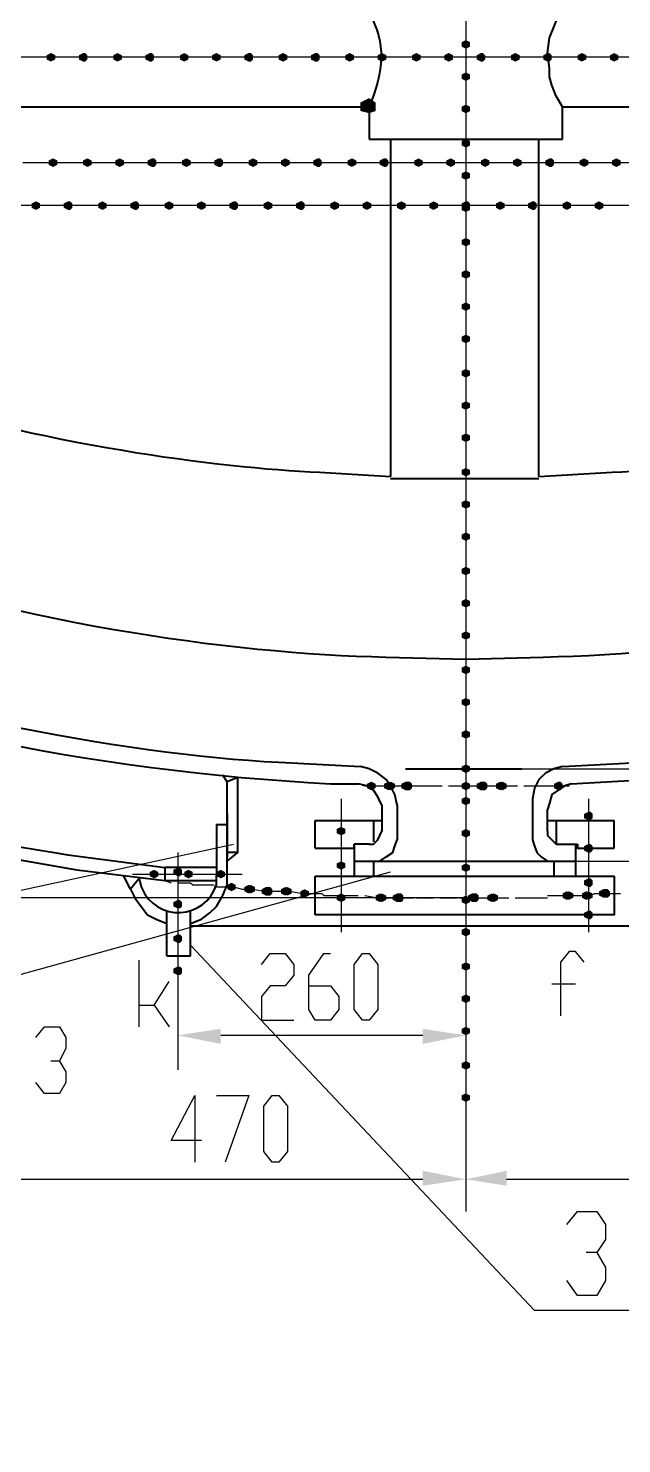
# Model space of a CAD drawing. Header units: millimetres. Extents: x 0 to 822, y 14 to 1153.
# Drawn here: x 217.5 to 267.2, y 422.8 to 541.3 of the extents above; entities that cross this region are included whole.
import ezdxf

# ---------------------------------------------------------------- set-up
doc = ezdxf.new("R2010")
doc.units = ezdxf.units.MM
doc.layers.add('1', color=7, linetype='Continuous')

msp = doc.modelspace()

# ---------------------------------------------------------------- hatches: boundary and pattern name
h = msp.add_hatch(color=0)
h.dxf.hatch_style = 2
h.paths.add_polyline_path([(254.16, 539.601732), (253.8, 539.781732), (253.8, 540.141732), (254.16, 540.321732), (254.52, 540.141732), (254.52, 539.781732)])
h = msp.add_hatch(color=0)
h.dxf.hatch_style = 2
h.paths.add_polyline_path([(219.42, 538.521732), (219.06, 538.701732), (219.06, 539.061732), (219.42, 539.241732), (219.78, 539.061732), (219.78, 538.701732)])
h = msp.add_hatch(color=0)
h.dxf.hatch_style = 2
h.paths.add_polyline_path([(222.12, 538.521732), (221.76, 538.701732), (221.76, 539.061732), (222.12, 539.241732), (222.3, 539.241732), (222.48, 539.061732), (222.48, 538.701732), (222.3, 538.521732)])
h = msp.add_hatch(color=0)
h.dxf.hatch_style = 2
h.paths.add_polyline_path([(225, 538.521732), (224.64, 538.701732), (224.64, 539.061732), (225, 539.241732), (225.36, 539.061732), (225.36, 538.701732)])
h = msp.add_hatch(color=0)
h.dxf.hatch_style = 2
h.paths.add_polyline_path([(227.7, 538.521732), (227.34, 538.701732), (227.34, 539.061732), (227.7, 539.241732), (227.88, 539.241732), (228.06, 539.061732), (228.06, 538.701732), (227.88, 538.521732)])
h = msp.add_hatch(color=0)
h.dxf.hatch_style = 2
h.paths.add_polyline_path([(230.58, 538.521732), (230.22, 538.701732), (230.22, 539.061732), (230.58, 539.241732), (230.94, 539.061732), (230.94, 538.701732)])
h = msp.add_hatch(color=0)
h.dxf.hatch_style = 2
h.paths.add_polyline_path([(233.28, 538.521732), (232.92, 538.701732), (232.92, 539.061732), (233.28, 539.241732), (233.64, 539.061732), (233.64, 538.701732)])
h = msp.add_hatch(color=0)
h.dxf.hatch_style = 2
h.paths.add_polyline_path([(235.98, 538.521732), (235.62, 538.701732), (235.62, 539.061732), (235.98, 539.241732), (236.16, 539.241732), (236.34, 539.061732), (236.34, 538.701732), (236.16, 538.521732)])
h = msp.add_hatch(color=0)
h.dxf.hatch_style = 2
h.paths.add_polyline_path([(238.86, 538.521732), (238.5, 538.701732), (238.5, 539.061732), (238.86, 539.241732), (239.22, 539.061732), (239.22, 538.701732)])
h = msp.add_hatch(color=0)
h.dxf.hatch_style = 2
h.paths.add_polyline_path([(241.56, 538.521732), (241.2, 538.701732), (241.2, 539.061732), (241.56, 539.241732), (241.74, 539.241732), (241.92, 539.061732), (241.92, 538.701732), (241.74, 538.521732)])
h = msp.add_hatch(color=0)
h.dxf.hatch_style = 2
h.paths.add_polyline_path([(244.44, 538.521732), (244.08, 538.701732), (244.08, 539.061732), (244.44, 539.241732), (244.8, 539.061732), (244.8, 538.701732)])
h = msp.add_hatch(color=0)
h.dxf.hatch_style = 2
h.paths.add_polyline_path([(247.14, 538.521732), (246.78, 538.701732), (246.78, 539.061732), (247.14, 539.241732), (247.5, 539.061732), (247.5, 538.701732)])
h = msp.add_hatch(color=0)
h.dxf.hatch_style = 2
h.paths.add_polyline_path([(250.02, 538.521732), (249.66, 538.701732), (249.66, 539.061732), (250.02, 539.241732), (250.38, 539.061732), (250.38, 538.701732)])
h = msp.add_hatch(color=0)
h.dxf.hatch_style = 2
h.paths.add_polyline_path([(252.72, 538.521732), (252.36, 538.701732), (252.36, 539.061732), (252.72, 539.241732), (253.08, 539.061732), (253.08, 538.701732)])
h = msp.add_hatch(color=0)
h.dxf.hatch_style = 2
h.paths.add_polyline_path([(255.42, 538.521732), (255.06, 538.701732), (255.06, 539.061732), (255.42, 539.241732), (255.6, 539.241732), (255.78, 539.061732), (255.78, 538.701732), (255.6, 538.521732)])
h = msp.add_hatch(color=0)
h.dxf.hatch_style = 2
h.paths.add_polyline_path([(258.3, 538.521732), (257.94, 538.701732), (257.94, 539.061732), (258.3, 539.241732), (258.66, 539.061732), (258.66, 538.701732)])
h = msp.add_hatch(color=0)
h.dxf.hatch_style = 2
h.paths.add_polyline_path([(261, 538.521732), (260.64, 538.701732), (260.64, 539.061732), (261, 539.241732), (261.18, 539.241732), (261.36, 539.061732), (261.36, 538.701732), (261.18, 538.521732)])
h = msp.add_hatch(color=0)
h.dxf.hatch_style = 2
h.paths.add_polyline_path([(263.88, 538.521732), (263.52, 538.701732), (263.52, 539.061732), (263.88, 539.241732), (264.24, 539.061732), (264.24, 538.701732)])
h = msp.add_hatch(color=0)
h.dxf.hatch_style = 2
h.paths.add_polyline_path([(266.58, 538.521732), (266.22, 538.701732), (266.22, 539.061732), (266.58, 539.241732), (266.94, 539.061732), (266.94, 538.701732)])
h = msp.add_hatch(color=0)
h.dxf.hatch_style = 2
h.paths.add_polyline_path([(254.16, 536.901732), (253.8, 537.081732), (253.8, 537.441732), (254.16, 537.621732), (254.52, 537.441732), (254.52, 537.081732)])
h = msp.add_hatch(color=0)
h.dxf.hatch_style = 2
h.paths.add_polyline_path([(246.06, 534.201732), (245.34, 534.381732), (245.34, 535.101732), (246.06, 535.461732), (246.6, 535.101732), (246.6, 534.381732)])
h = msp.add_hatch(color=0)
h.dxf.hatch_style = 2
h.paths.add_polyline_path([(254.16, 534.201732), (253.8, 534.381732), (253.8, 534.741732), (254.16, 534.921732), (254.52, 534.741732), (254.52, 534.381732)])
h = msp.add_hatch(color=0)
h.dxf.hatch_style = 2
h.paths.add_polyline_path([(254.16, 531.321732), (253.8, 531.501732), (253.8, 531.861732), (254.16, 532.041732), (254.52, 531.861732), (254.52, 531.501732)])
h = msp.add_hatch(color=0)
h.dxf.hatch_style = 2
h.paths.add_polyline_path([(219.6, 529.701732), (219.24, 529.881732), (219.24, 530.241732), (219.6, 530.421732), (219.96, 530.241732), (219.96, 529.881732)])
h = msp.add_hatch(color=0)
h.dxf.hatch_style = 2
h.paths.add_polyline_path([(222.48, 529.701732), (222.12, 529.881732), (222.12, 530.241732), (222.48, 530.421732), (222.84, 530.241732), (222.84, 529.881732)])
h = msp.add_hatch(color=0)
h.dxf.hatch_style = 2
h.paths.add_polyline_path([(225.18, 529.701732), (224.82, 529.881732), (224.82, 530.241732), (225.18, 530.421732), (225.54, 530.241732), (225.54, 529.881732)])
h = msp.add_hatch(color=0)
h.dxf.hatch_style = 2
h.paths.add_polyline_path([(227.88, 529.701732), (227.52, 529.881732), (227.52, 530.241732), (227.88, 530.421732), (228.06, 530.421732), (228.24, 530.241732), (228.24, 529.881732), (228.06, 529.701732)])
h = msp.add_hatch(color=0)
h.dxf.hatch_style = 2
h.paths.add_polyline_path([(230.76, 529.701732), (230.4, 529.881732), (230.4, 530.241732), (230.76, 530.421732), (231.12, 530.241732), (231.12, 529.881732)])
h = msp.add_hatch(color=0)
h.dxf.hatch_style = 2
h.paths.add_polyline_path([(233.46, 529.701732), (233.1, 529.881732), (233.1, 530.241732), (233.46, 530.421732), (233.64, 530.421732), (233.82, 530.241732), (233.82, 529.881732), (233.64, 529.701732)])
h = msp.add_hatch(color=0)
h.dxf.hatch_style = 2
h.paths.add_polyline_path([(236.34, 529.701732), (235.98, 529.881732), (235.98, 530.241732), (236.34, 530.421732), (236.7, 530.241732), (236.7, 529.881732)])
h = msp.add_hatch(color=0)
h.dxf.hatch_style = 2
h.paths.add_polyline_path([(239.04, 529.701732), (238.68, 529.881732), (238.68, 530.241732), (239.04, 530.421732), (239.4, 530.241732), (239.4, 529.881732)])
h = msp.add_hatch(color=0)
h.dxf.hatch_style = 2
h.paths.add_polyline_path([(241.74, 529.701732), (241.38, 529.881732), (241.38, 530.241732), (241.74, 530.421732), (241.92, 530.421732), (242.1, 530.241732), (242.1, 529.881732), (241.92, 529.701732)])
h = msp.add_hatch(color=0)
h.dxf.hatch_style = 2
h.paths.add_polyline_path([(244.62, 529.701732), (244.26, 529.881732), (244.26, 530.241732), (244.62, 530.421732), (244.98, 530.241732), (244.98, 529.881732)])
h = msp.add_hatch(color=0)
h.dxf.hatch_style = 2
h.paths.add_polyline_path([(247.32, 529.701732), (246.96, 529.881732), (246.96, 530.241732), (247.32, 530.421732), (247.5, 530.421732), (247.68, 530.241732), (247.68, 529.881732), (247.5, 529.701732)])
h = msp.add_hatch(color=0)
h.dxf.hatch_style = 2
h.paths.add_polyline_path([(250.2, 529.701732), (249.84, 529.881732), (249.84, 530.241732), (250.2, 530.421732), (250.56, 530.241732), (250.56, 529.881732)])
h = msp.add_hatch(color=0)
h.dxf.hatch_style = 2
h.paths.add_polyline_path([(252.9, 529.701732), (252.54, 529.881732), (252.54, 530.241732), (252.9, 530.421732), (253.26, 530.241732), (253.26, 529.881732)])
h = msp.add_hatch(color=0)
h.dxf.hatch_style = 2
h.paths.add_polyline_path([(255.78, 529.701732), (255.42, 529.881732), (255.42, 530.241732), (255.78, 530.421732), (256.14, 530.241732), (256.14, 529.881732)])
h = msp.add_hatch(color=0)
h.dxf.hatch_style = 2
h.paths.add_polyline_path([(258.48, 529.701732), (258.12, 529.881732), (258.12, 530.241732), (258.48, 530.421732), (258.84, 530.241732), (258.84, 529.881732)])
h = msp.add_hatch(color=0)
h.dxf.hatch_style = 2
h.paths.add_polyline_path([(261.18, 529.701732), (260.82, 529.881732), (260.82, 530.241732), (261.18, 530.421732), (261.36, 530.421732), (261.54, 530.241732), (261.54, 529.881732), (261.36, 529.701732)])
h = msp.add_hatch(color=0)
h.dxf.hatch_style = 2
h.paths.add_polyline_path([(264.06, 529.701732), (263.7, 529.881732), (263.7, 530.241732), (264.06, 530.421732), (264.42, 530.241732), (264.42, 529.881732)])
h = msp.add_hatch(color=0)
h.dxf.hatch_style = 2
h.paths.add_polyline_path([(266.76, 529.701732), (266.4, 529.881732), (266.4, 530.241732), (266.76, 530.421732), (267.12, 530.241732), (267.12, 529.881732)])
h = msp.add_hatch(color=0)
h.dxf.hatch_style = 2
h.paths.add_polyline_path([(254.16, 528.621732), (253.8, 528.801732), (253.8, 529.161732), (254.16, 529.341732), (254.52, 529.161732), (254.52, 528.801732)])
h = msp.add_hatch(color=0)
h.dxf.hatch_style = 2
h.paths.add_polyline_path([(218.16, 526.101732), (217.8, 526.281732), (217.8, 526.641732), (218.16, 526.821732), (218.52, 526.641732), (218.52, 526.281732)])
h = msp.add_hatch(color=0)
h.dxf.hatch_style = 2
h.paths.add_polyline_path([(220.86, 526.101732), (220.5, 526.281732), (220.5, 526.641732), (220.86, 526.821732), (221.04, 526.821732), (221.22, 526.641732), (221.22, 526.281732), (221.04, 526.101732)])
h = msp.add_hatch(color=0)
h.dxf.hatch_style = 2
h.paths.add_polyline_path([(223.74, 526.101732), (223.38, 526.281732), (223.38, 526.641732), (223.74, 526.821732), (224.1, 526.641732), (224.1, 526.281732)])
h = msp.add_hatch(color=0)
h.dxf.hatch_style = 2
h.paths.add_polyline_path([(226.44, 526.101732), (226.08, 526.281732), (226.08, 526.641732), (226.44, 526.821732), (226.62, 526.821732), (226.8, 526.641732), (226.8, 526.281732), (226.62, 526.101732)])
h = msp.add_hatch(color=0)
h.dxf.hatch_style = 2
h.paths.add_polyline_path([(229.32, 526.101732), (228.96, 526.281732), (228.96, 526.641732), (229.32, 526.821732), (229.68, 526.641732), (229.68, 526.281732)])
h = msp.add_hatch(color=0)
h.dxf.hatch_style = 2
h.paths.add_polyline_path([(232.02, 526.101732), (231.66, 526.281732), (231.66, 526.641732), (232.02, 526.821732), (232.38, 526.641732), (232.38, 526.281732)])
h = msp.add_hatch(color=0)
h.dxf.hatch_style = 2
h.paths.add_polyline_path([(234.72, 526.101732), (234.36, 526.281732), (234.36, 526.641732), (234.72, 526.821732), (234.9, 526.821732), (235.08, 526.641732), (235.08, 526.281732), (234.9, 526.101732)])
h = msp.add_hatch(color=0)
h.dxf.hatch_style = 2
h.paths.add_polyline_path([(237.6, 526.101732), (237.24, 526.281732), (237.24, 526.641732), (237.6, 526.821732), (237.96, 526.641732), (237.96, 526.281732)])
h = msp.add_hatch(color=0)
h.dxf.hatch_style = 2
h.paths.add_polyline_path([(240.3, 526.101732), (239.94, 526.281732), (239.94, 526.641732), (240.3, 526.821732), (240.48, 526.821732), (240.66, 526.641732), (240.66, 526.281732), (240.48, 526.101732)])
h = msp.add_hatch(color=0)
h.dxf.hatch_style = 2
h.paths.add_polyline_path([(243.18, 526.101732), (242.82, 526.281732), (242.82, 526.641732), (243.18, 526.821732), (243.54, 526.641732), (243.54, 526.281732)])
h = msp.add_hatch(color=0)
h.dxf.hatch_style = 2
h.paths.add_polyline_path([(245.88, 526.101732), (245.52, 526.281732), (245.52, 526.641732), (245.88, 526.821732), (246.24, 526.641732), (246.24, 526.281732)])
h = msp.add_hatch(color=0)
h.dxf.hatch_style = 2
h.paths.add_polyline_path([(248.76, 526.101732), (248.4, 526.281732), (248.4, 526.641732), (248.76, 526.821732), (249.12, 526.641732), (249.12, 526.281732)])
h = msp.add_hatch(color=0)
h.dxf.hatch_style = 2
h.paths.add_polyline_path([(251.46, 526.101732), (251.1, 526.281732), (251.1, 526.641732), (251.46, 526.821732), (251.82, 526.641732), (251.82, 526.281732)])
h = msp.add_hatch(color=0)
h.dxf.hatch_style = 2
h.paths.add_polyline_path([(254.16, 526.101732), (253.8, 526.281732), (253.8, 526.641732), (254.16, 526.821732), (254.34, 526.821732), (254.52, 526.641732), (254.52, 526.281732), (254.34, 526.101732)])
h = msp.add_hatch(color=0)
h.dxf.hatch_style = 2
h.paths.add_polyline_path([(254.16, 525.921732), (253.8, 526.101732), (253.8, 526.461732), (254.16, 526.641732), (254.52, 526.461732), (254.52, 526.101732)])
h = msp.add_hatch(color=0)
h.dxf.hatch_style = 2
h.paths.add_polyline_path([(257.04, 526.101732), (256.68, 526.281732), (256.68, 526.641732), (257.04, 526.821732), (257.4, 526.641732), (257.4, 526.281732)])
h = msp.add_hatch(color=0)
h.dxf.hatch_style = 2
h.paths.add_polyline_path([(259.74, 526.101732), (259.38, 526.281732), (259.38, 526.641732), (259.74, 526.821732), (259.92, 526.821732), (260.1, 526.641732), (260.1, 526.281732), (259.92, 526.101732)])
h = msp.add_hatch(color=0)
h.dxf.hatch_style = 2
h.paths.add_polyline_path([(262.62, 526.101732), (262.26, 526.281732), (262.26, 526.641732), (262.62, 526.821732), (262.98, 526.641732), (262.98, 526.281732)])
h = msp.add_hatch(color=0)
h.dxf.hatch_style = 2
h.paths.add_polyline_path([(265.32, 526.101732), (264.96, 526.281732), (264.96, 526.641732), (265.32, 526.821732), (265.68, 526.641732), (265.68, 526.281732)])
h = msp.add_hatch(color=0)
h.dxf.hatch_style = 2
h.paths.add_polyline_path([(254.16, 523.041732), (253.8, 523.221732), (253.8, 523.581732), (254.16, 523.761732), (254.52, 523.581732), (254.52, 523.221732)])
h = msp.add_hatch(color=0)
h.dxf.hatch_style = 2
h.paths.add_polyline_path([(254.16, 520.341732), (253.8, 520.521732), (253.8, 520.881732), (254.16, 521.061732), (254.52, 520.881732), (254.52, 520.521732)])
h = msp.add_hatch(color=0)
h.dxf.hatch_style = 2
h.paths.add_polyline_path([(254.16, 517.641732), (253.8, 517.821732), (253.8, 518.181732), (254.16, 518.361732), (254.52, 518.181732), (254.52, 517.821732)])
h = msp.add_hatch(color=0)
h.dxf.hatch_style = 2
h.paths.add_polyline_path([(254.16, 514.941732), (253.8, 515.121732), (253.8, 515.481732), (254.16, 515.661732), (254.52, 515.481732), (254.52, 515.121732)])
h = msp.add_hatch(color=0)
h.dxf.hatch_style = 2
h.paths.add_polyline_path([(254.16, 512.061732), (253.8, 512.241732), (253.8, 512.601732), (254.16, 512.781732), (254.52, 512.601732), (254.52, 512.241732)])
h = msp.add_hatch(color=0)
h.dxf.hatch_style = 2
h.paths.add_polyline_path([(254.16, 509.361732), (253.8, 509.541732), (253.8, 509.901732), (254.16, 510.081732), (254.52, 509.901732), (254.52, 509.541732)])
h = msp.add_hatch(color=0)
h.dxf.hatch_style = 2
h.paths.add_polyline_path([(254.16, 506.661732), (253.8, 506.841732), (253.8, 507.201732), (254.16, 507.381732), (254.52, 507.201732), (254.52, 506.841732)])
h = msp.add_hatch(color=0)
h.dxf.hatch_style = 2
h.paths.add_polyline_path([(254.16, 503.781732), (253.8, 503.961732), (253.8, 504.321732), (254.16, 504.501732), (254.52, 504.321732), (254.52, 503.961732)])
h = msp.add_hatch(color=0)
h.dxf.hatch_style = 2
h.paths.add_polyline_path([(254.16, 501.081732), (253.8, 501.261732), (253.8, 501.621732), (254.16, 501.801732), (254.52, 501.621732), (254.52, 501.261732)])
h = msp.add_hatch(color=0)
h.dxf.hatch_style = 2
h.paths.add_polyline_path([(254.16, 498.381732), (253.8, 498.561732), (253.8, 498.921732), (254.16, 499.101732), (254.52, 498.921732), (254.52, 498.561732)])
h = msp.add_hatch(color=0)
h.dxf.hatch_style = 2
h.paths.add_polyline_path([(254.16, 495.501732), (253.8, 495.681732), (253.8, 496.041732), (254.16, 496.221732), (254.52, 496.041732), (254.52, 495.681732)])
h = msp.add_hatch(color=0)
h.dxf.hatch_style = 2
h.paths.add_polyline_path([(254.16, 492.801732), (253.8, 492.981732), (253.8, 493.341732), (254.16, 493.521732), (254.52, 493.341732), (254.52, 492.981732)])
h = msp.add_hatch(color=0)
h.dxf.hatch_style = 2
h.paths.add_polyline_path([(254.16, 490.101732), (253.8, 490.281732), (253.8, 490.641732), (254.16, 490.821732), (254.52, 490.641732), (254.52, 490.281732)])
h = msp.add_hatch(color=0)
h.dxf.hatch_style = 2
h.paths.add_polyline_path([(254.16, 487.221732), (253.8, 487.401732), (253.8, 487.761732), (254.16, 487.941732), (254.52, 487.761732), (254.52, 487.401732)])
h = msp.add_hatch(color=0)
h.dxf.hatch_style = 2
h.paths.add_polyline_path([(254.16, 484.521732), (253.8, 484.701732), (253.8, 485.061732), (254.16, 485.241732), (254.52, 485.061732), (254.52, 484.701732)])
h = msp.add_hatch(color=0)
h.dxf.hatch_style = 2
h.paths.add_polyline_path([(254.16, 481.821732), (253.8, 482.001732), (253.8, 482.361732), (254.16, 482.541732), (254.52, 482.361732), (254.52, 482.001732)])
h = msp.add_hatch(color=0)
h.dxf.hatch_style = 2
h.paths.add_polyline_path([(254.16, 478.941732), (253.8, 479.121732), (253.8, 479.481732), (254.16, 479.661732), (254.52, 479.481732), (254.52, 479.121732)])
h = msp.add_hatch(color=0)
h.dxf.hatch_style = 2
h.paths.add_polyline_path([(246.24, 477.501732), (245.88, 477.681732), (245.88, 478.041732), (246.24, 478.221732), (246.6, 478.041732), (246.6, 477.681732)])
h = msp.add_hatch(color=0)
h.dxf.hatch_style = 2
h.paths.add_polyline_path([(247.68, 477.501732), (247.32, 477.681732), (247.32, 478.041732), (247.68, 478.221732), (248.04, 478.041732), (248.04, 477.681732)])
h = msp.add_hatch(color=0)
h.dxf.hatch_style = 2
h.paths.add_polyline_path([(247.86, 477.501732), (247.5, 477.681732), (247.5, 478.041732), (247.86, 478.221732), (248.22, 478.041732), (248.22, 477.681732)])
h = msp.add_hatch(color=0)
h.dxf.hatch_style = 2
h.paths.add_polyline_path([(249.12, 477.501732), (248.76, 477.681732), (248.76, 478.041732), (249.12, 478.221732), (249.3, 478.221732), (249.48, 478.041732), (249.48, 477.681732), (249.3, 477.501732)])
h = msp.add_hatch(color=0)
h.dxf.hatch_style = 2
h.paths.add_polyline_path([(249.3, 477.501732), (248.94, 477.681732), (248.94, 478.041732), (249.3, 478.221732), (249.48, 478.221732), (249.66, 478.041732), (249.66, 477.681732), (249.48, 477.501732)])
h = msp.add_hatch(color=0)
h.dxf.hatch_style = 2
h.paths.add_polyline_path([(254.16, 477.501732), (253.8, 477.681732), (253.8, 478.041732), (254.16, 478.221732), (254.52, 478.041732), (254.52, 477.681732)])
h = msp.add_hatch(color=0)
h.dxf.hatch_style = 2
h.paths.add_polyline_path([(255.42, 477.501732), (255.06, 477.681732), (255.06, 478.041732), (255.42, 478.221732), (255.6, 478.221732), (255.78, 478.041732), (255.78, 477.681732), (255.6, 477.501732)])
h = msp.add_hatch(color=0)
h.dxf.hatch_style = 2
h.paths.add_polyline_path([(255.6, 477.501732), (255.24, 477.681732), (255.24, 478.041732), (255.6, 478.221732), (255.78, 478.221732), (255.96, 478.041732), (255.96, 477.681732), (255.78, 477.501732)])
h = msp.add_hatch(color=0)
h.dxf.hatch_style = 2
h.paths.add_polyline_path([(257.04, 477.501732), (256.68, 477.681732), (256.68, 478.041732), (257.04, 478.221732), (257.4, 478.041732), (257.4, 477.681732)])
h = msp.add_hatch(color=0)
h.dxf.hatch_style = 2
h.paths.add_polyline_path([(257.22, 477.501732), (256.86, 477.681732), (256.86, 478.041732), (257.22, 478.221732), (257.58, 478.041732), (257.58, 477.681732)])
h = msp.add_hatch(color=0)
h.dxf.hatch_style = 2
h.paths.add_polyline_path([(261.9, 477.501732), (261.54, 477.681732), (261.54, 478.041732), (261.9, 478.221732), (262.08, 478.221732), (262.26, 478.041732), (262.26, 477.681732), (262.08, 477.501732)])
h = msp.add_hatch(color=0)
h.dxf.hatch_style = 2
h.paths.add_polyline_path([(254.16, 476.241732), (253.8, 476.421732), (253.8, 476.781732), (254.16, 476.961732), (254.52, 476.781732), (254.52, 476.421732)])
h = msp.add_hatch(color=0)
h.dxf.hatch_style = 2
h.paths.add_polyline_path([(264.42, 474.981732), (264.06, 475.161732), (264.06, 475.521732), (264.42, 475.701732), (264.6, 475.701732), (264.78, 475.521732), (264.78, 475.161732), (264.6, 474.981732)])
h = msp.add_hatch(color=0)
h.dxf.hatch_style = 2
h.paths.add_polyline_path([(243.72, 473.721732), (243.36, 473.901732), (243.36, 474.261732), (243.72, 474.441732), (244.08, 474.261732), (244.08, 473.901732)])
h = msp.add_hatch(color=0)
h.dxf.hatch_style = 2
h.paths.add_polyline_path([(254.16, 473.541732), (253.8, 473.721732), (253.8, 474.081732), (254.16, 474.261732), (254.52, 474.081732), (254.52, 473.721732)])
h = msp.add_hatch(color=0)
h.dxf.hatch_style = 2
h.paths.add_polyline_path([(264.42, 472.281732), (264.06, 472.461732), (264.06, 472.821732), (264.42, 473.001732), (264.6, 473.001732), (264.78, 472.821732), (264.78, 472.461732), (264.6, 472.281732)])
h = msp.add_hatch(color=0)
h.dxf.hatch_style = 2
h.paths.add_polyline_path([(228.06, 470.121732), (227.7, 470.301732), (227.7, 470.661732), (228.06, 470.841732), (228.42, 470.661732), (228.42, 470.301732)])
h = msp.add_hatch(color=0)
h.dxf.hatch_style = 2
h.paths.add_polyline_path([(230.04, 470.301732), (229.68, 470.481732), (229.68, 470.841732), (230.04, 471.021732), (230.22, 471.021732), (230.4, 470.841732), (230.4, 470.481732), (230.22, 470.301732)])
h = msp.add_hatch(color=0)
h.dxf.hatch_style = 2
h.paths.add_polyline_path([(230.94, 470.121732), (230.58, 470.301732), (230.58, 470.661732), (230.94, 470.841732), (231.3, 470.661732), (231.3, 470.301732)])
h = msp.add_hatch(color=0)
h.dxf.hatch_style = 2
h.paths.add_polyline_path([(233.64, 470.121732), (233.28, 470.301732), (233.28, 470.661732), (233.64, 470.841732), (234, 470.661732), (234, 470.301732)])
h = msp.add_hatch(color=0)
h.dxf.hatch_style = 2
h.paths.add_polyline_path([(243.72, 470.841732), (243.36, 471.021732), (243.36, 471.381732), (243.72, 471.561732), (244.08, 471.381732), (244.08, 471.021732)])
h = msp.add_hatch(color=0)
h.dxf.hatch_style = 2
h.paths.add_polyline_path([(254.16, 470.661732), (253.8, 470.841732), (253.8, 471.201732), (254.16, 471.381732), (254.52, 471.201732), (254.52, 470.841732)])
h = msp.add_hatch(color=0)
h.dxf.hatch_style = 2
h.paths.add_polyline_path([(234.54, 469.041732), (234.18, 469.221732), (234.18, 469.581732), (234.54, 469.761732), (234.9, 469.581732), (234.9, 469.221732)])
h = msp.add_hatch(color=0)
h.dxf.hatch_style = 2
h.paths.add_polyline_path([(235.98, 468.861732), (235.62, 469.041732), (235.62, 469.401732), (235.98, 469.581732), (236.34, 469.401732), (236.34, 469.041732)])
h = msp.add_hatch(color=0)
h.dxf.hatch_style = 2
h.paths.add_polyline_path([(236.16, 468.861732), (235.8, 469.041732), (235.8, 469.401732), (236.16, 469.581732), (236.52, 469.401732), (236.52, 469.041732)])
h = msp.add_hatch(color=0)
h.dxf.hatch_style = 2
h.paths.add_polyline_path([(237.42, 468.681732), (237.06, 468.861732), (237.06, 469.221732), (237.42, 469.401732), (237.6, 469.401732), (237.78, 469.221732), (237.78, 468.861732), (237.6, 468.681732)])
h = msp.add_hatch(color=0)
h.dxf.hatch_style = 2
h.paths.add_polyline_path([(237.6, 468.681732), (237.24, 468.861732), (237.24, 469.221732), (237.6, 469.401732), (237.78, 469.401732), (237.96, 469.221732), (237.96, 468.861732), (237.78, 468.681732)])
h = msp.add_hatch(color=0)
h.dxf.hatch_style = 2
h.paths.add_polyline_path([(239.04, 468.681732), (238.68, 468.861732), (238.68, 469.221732), (239.04, 469.401732), (239.4, 469.221732), (239.4, 468.861732)])
h = msp.add_hatch(color=0)
h.dxf.hatch_style = 2
h.paths.add_polyline_path([(239.22, 468.681732), (238.86, 468.861732), (238.86, 469.221732), (239.22, 469.401732), (239.58, 469.221732), (239.58, 468.861732)])
h = msp.add_hatch(color=0)
h.dxf.hatch_style = 2
h.paths.add_polyline_path([(264.42, 469.401732), (264.06, 469.581732), (264.06, 469.941732), (264.42, 470.121732), (264.6, 470.121732), (264.78, 469.941732), (264.78, 469.581732), (264.6, 469.401732)])
h = msp.add_hatch(color=0)
h.dxf.hatch_style = 2
h.paths.add_polyline_path([(230.04, 467.601732), (229.68, 467.781732), (229.68, 468.141732), (230.04, 468.321732), (230.22, 468.321732), (230.4, 468.141732), (230.4, 467.781732), (230.22, 467.601732)])
h = msp.add_hatch(color=0)
h.dxf.hatch_style = 2
h.paths.add_polyline_path([(240.66, 468.501732), (240.3, 468.681732), (240.3, 469.041732), (240.66, 469.221732), (241.02, 469.041732), (241.02, 468.681732)])
h = msp.add_hatch(color=0)
h.dxf.hatch_style = 2
h.paths.add_polyline_path([(243.72, 468.141732), (243.36, 468.321732), (243.36, 468.681732), (243.72, 468.861732), (244.08, 468.681732), (244.08, 468.321732)])
h = msp.add_hatch(color=0)
h.dxf.hatch_style = 2
h.paths.add_polyline_path([(246.96, 468.141732), (246.6, 468.321732), (246.6, 468.681732), (246.96, 468.861732), (247.32, 468.681732), (247.32, 468.321732)])
h = msp.add_hatch(color=0)
h.dxf.hatch_style = 2
h.paths.add_polyline_path([(247.14, 468.141732), (246.78, 468.321732), (246.78, 468.681732), (247.14, 468.861732), (247.5, 468.681732), (247.5, 468.321732)])
h = msp.add_hatch(color=0)
h.dxf.hatch_style = 2
h.paths.add_polyline_path([(248.4, 468.141732), (248.04, 468.321732), (248.04, 468.681732), (248.4, 468.861732), (248.58, 468.861732), (248.76, 468.681732), (248.76, 468.321732), (248.58, 468.141732)])
h = msp.add_hatch(color=0)
h.dxf.hatch_style = 2
h.paths.add_polyline_path([(248.58, 468.141732), (248.22, 468.321732), (248.22, 468.681732), (248.58, 468.861732), (248.76, 468.861732), (248.94, 468.681732), (248.94, 468.321732), (248.76, 468.141732)])
h = msp.add_hatch(color=0)
h.dxf.hatch_style = 2
h.paths.add_polyline_path([(254.16, 467.961732), (253.8, 468.141732), (253.8, 468.501732), (254.16, 468.681732), (254.52, 468.501732), (254.52, 468.141732)])
h = msp.add_hatch(color=0)
h.dxf.hatch_style = 2
h.paths.add_polyline_path([(254.7, 468.141732), (254.34, 468.321732), (254.34, 468.681732), (254.7, 468.861732), (254.88, 468.861732), (255.06, 468.681732), (255.06, 468.321732), (254.88, 468.141732)])
h = msp.add_hatch(color=0)
h.dxf.hatch_style = 2
h.paths.add_polyline_path([(254.88, 468.141732), (254.52, 468.321732), (254.52, 468.681732), (254.88, 468.861732), (255.06, 468.861732), (255.24, 468.681732), (255.24, 468.321732), (255.06, 468.141732)])
h = msp.add_hatch(color=0)
h.dxf.hatch_style = 2
h.paths.add_polyline_path([(256.32, 468.141732), (255.96, 468.321732), (255.96, 468.681732), (256.32, 468.861732), (256.68, 468.681732), (256.68, 468.321732)])
h = msp.add_hatch(color=0)
h.dxf.hatch_style = 2
h.paths.add_polyline_path([(256.5, 468.141732), (256.14, 468.321732), (256.14, 468.681732), (256.5, 468.861732), (256.86, 468.681732), (256.86, 468.321732)])
h = msp.add_hatch(color=0)
h.dxf.hatch_style = 2
h.paths.add_polyline_path([(262.62, 468.321732), (262.26, 468.501732), (262.26, 468.861732), (262.62, 469.041732), (262.98, 468.861732), (262.98, 468.501732)])
h = msp.add_hatch(color=0)
h.dxf.hatch_style = 2
h.paths.add_polyline_path([(262.8, 468.321732), (262.44, 468.501732), (262.44, 468.861732), (262.8, 469.041732), (263.16, 468.861732), (263.16, 468.501732)])
h = msp.add_hatch(color=0)
h.dxf.hatch_style = 2
h.paths.add_polyline_path([(264.24, 468.321732), (263.88, 468.501732), (263.88, 468.861732), (264.24, 469.041732), (264.6, 468.861732), (264.6, 468.501732)])
h = msp.add_hatch(color=0)
h.dxf.hatch_style = 2
h.paths.add_polyline_path([(264.42, 468.321732), (264.06, 468.501732), (264.06, 468.861732), (264.42, 469.041732), (264.78, 468.861732), (264.78, 468.501732)])
h = msp.add_hatch(color=0)
h.dxf.hatch_style = 2
h.paths.add_polyline_path([(265.68, 468.501732), (265.32, 468.681732), (265.32, 469.041732), (265.68, 469.221732), (265.86, 469.221732), (266.04, 469.041732), (266.04, 468.681732), (265.86, 468.501732)])
h = msp.add_hatch(color=0)
h.dxf.hatch_style = 2
h.paths.add_polyline_path([(265.86, 468.501732), (265.5, 468.681732), (265.5, 469.041732), (265.86, 469.221732), (266.04, 469.221732), (266.22, 469.041732), (266.22, 468.681732), (266.04, 468.501732)])
h = msp.add_hatch(color=0)
h.dxf.hatch_style = 2
h.paths.add_polyline_path([(264.42, 466.701732), (264.06, 466.881732), (264.06, 467.241732), (264.42, 467.421732), (264.6, 467.421732), (264.78, 467.241732), (264.78, 466.881732), (264.6, 466.701732)])
h = msp.add_hatch(color=0)
h.dxf.hatch_style = 2
h.paths.add_polyline_path([(254.16, 465.261732), (253.8, 465.441732), (253.8, 465.801732), (254.16, 465.981732), (254.52, 465.801732), (254.52, 465.441732)])
h = msp.add_hatch(color=0)
h.dxf.hatch_style = 2
h.paths.add_polyline_path([(230.04, 464.721732), (229.68, 464.901732), (229.68, 465.261732), (230.04, 465.441732), (230.22, 465.441732), (230.4, 465.261732), (230.4, 464.901732), (230.22, 464.721732)])
h = msp.add_hatch(color=0)
h.dxf.hatch_style = 2
h.paths.add_polyline_path([(230.04, 462.021732), (229.68, 462.201732), (229.68, 462.561732), (230.04, 462.741732), (230.22, 462.741732), (230.4, 462.561732), (230.4, 462.201732), (230.22, 462.021732)])
h = msp.add_hatch(color=0)
h.dxf.hatch_style = 2
h.paths.add_polyline_path([(254.16, 462.381732), (253.8, 462.561732), (253.8, 462.921732), (254.16, 463.101732), (254.52, 462.921732), (254.52, 462.561732)])
h = msp.add_hatch(color=0)
h.dxf.hatch_style = 2
h.paths.add_polyline_path([(254.16, 459.681732), (253.8, 459.861732), (253.8, 460.221732), (254.16, 460.401732), (254.52, 460.221732), (254.52, 459.861732)])
h = msp.add_hatch(color=0)
h.dxf.hatch_style = 2
h.paths.add_polyline_path([(254.16, 456.981732), (253.8, 457.161732), (253.8, 457.521732), (254.16, 457.701732), (254.52, 457.521732), (254.52, 457.161732)])
h = msp.add_hatch(color=0)
h.dxf.hatch_style = 2
h.paths.add_polyline_path([(233.64, 457.521732), (233.64, 456.261732), (230.04, 456.981732)])
h = msp.add_hatch(color=0)
h.dxf.hatch_style = 2
h.paths.add_polyline_path([(250.56, 457.521732), (250.56, 456.261732), (254.16, 456.981732)])
h = msp.add_hatch(color=0)
h.dxf.hatch_style = 2
h.paths.add_polyline_path([(254.16, 454.101732), (253.8, 454.281732), (253.8, 454.641732), (254.16, 454.821732), (254.52, 454.641732), (254.52, 454.281732)])
h = msp.add_hatch(color=0)
h.dxf.hatch_style = 2
h.paths.add_polyline_path([(254.16, 451.401732), (253.8, 451.581732), (253.8, 451.941732), (254.16, 452.121732), (254.52, 451.941732), (254.52, 451.581732)])
h = msp.add_hatch(color=0)
h.dxf.hatch_style = 2
h.paths.add_polyline_path([(250.56, 445.641732), (250.56, 444.381732), (254.16, 444.921732)])
h = msp.add_hatch(color=0)
h.dxf.hatch_style = 2
h.paths.add_polyline_path([(257.58, 445.641732), (257.58, 444.381732), (254.16, 444.921732)])

# ---------------------------------------------------------------- linework, layer by layer
at = {"layer": '1', "color": 0, "lineweight": 40}
for points in [[(262.26, 534.741732), (261.72, 535.641732), (261.36, 536.541732), (261.18, 537.261732), (261.18, 537.981732), (261, 539.241732), (261.18, 540.501732), (261.54, 541.401732), (261.9, 542.301732), (262.08, 542.661732), (262.08, 542.841732), (262.26, 543.021732), (262.26, 542.841732)], [(176.94, 534.741732), (246.06, 534.741732)], [(246.06, 534.741732), (246.06, 532.041732)], [(262.26, 532.041732), (262.26, 534.741732)], [(262.26, 534.741732), (331.38, 534.741732)], [(246.06, 532.041732), (262.26, 532.041732)], [(247.86, 532.041732), (247.86, 503.781732)], [(260.28, 503.781732), (260.28, 532.041732)], [(247.86, 503.601732), (260.28, 503.601732)], [(248.4, 476.241732), (248.22, 477.141732), (247.86, 477.861732), (247.5, 478.401732), (246.78, 478.941732), (246.06, 479.301732), (245.34, 479.481732)], [(249.12, 479.301732), (258.84, 479.301732)], [(262.26, 479.481732), (261.54, 479.301732), (260.82, 478.941732), (260.28, 478.401732), (259.92, 477.681732), (259.74, 476.781732), (259.74, 473.361732)], [(235.08, 478.581732), (234.18, 478.221732), (233.82, 478.761732)], [(234.18, 471.561732), (235.08, 472.281732), (235.08, 478.581732)], [(234.18, 470.481732), (234.18, 478.221732)], [(247.14, 476.241732), (246.78, 476.961732), (246.42, 477.501732), (245.88, 477.861732), (245.16, 478.041732)], [(262.98, 478.041732), (262.44, 477.861732), (261.9, 477.501732), (261.36, 477.141732), (261.18, 476.421732), (261, 475.881732)], [(234.18, 475.521732), (234.18, 471.921732)], [(247.14, 476.241732), (247.14, 474.081732)], [(248.4, 476.241732), (248.4, 473.361732)], [(261, 474.081732), (261, 475.881732)], [(233.28, 474.621732), (233.28, 470.481732)], [(233.28, 474.621732), (234.18, 474.621732)], [(241.56, 474.981732), (247.14, 474.981732)], [(241.56, 472.641732), (241.56, 474.981732)], [(246.42, 474.981732), (246.42, 473.181732)], [(261, 474.981732), (266.58, 474.981732)], [(261.72, 474.981732), (261.72, 473.001732)], [(266.58, 472.641732), (266.58, 474.981732)], [(246.06, 473.001732), (244.8, 473.001732)], [(244.8, 473.001732), (244.8, 470.301732)], [(244.8, 472.641732), (244.8, 473.001732)], [(246.06, 473.001732), (246.42, 473.001732), (246.78, 473.361732), (246.96, 473.721732), (247.14, 474.081732)], [(246.42, 471.561732), (246.96, 471.561732), (247.5, 471.921732), (248.04, 472.281732), (248.22, 472.821732), (248.4, 473.361732)], [(259.74, 473.361732), (259.92, 472.821732), (260.1, 472.281732), (260.46, 471.921732), (261, 471.561732), (261.54, 471.561732)], [(261, 474.081732), (261, 473.721732), (261.36, 473.361732), (261.72, 473.001732), (262.08, 473.001732), (263.52, 473.001732)], [(263.34, 473.001732), (263.34, 470.301732)], [(263.52, 473.001732), (263.52, 472.641732)], [(214.38, 472.101732), (221.58, 470.841732), (228.96, 469.941732)], [(235.08, 472.281732), (234.18, 472.281732)], [(241.56, 472.641732), (244.8, 472.641732)], [(263.34, 472.641732), (266.58, 472.641732)], [(233.28, 471.021732), (228.96, 471.021732), (228.96, 469.941732)], [(244.8, 471.561732), (263.34, 471.561732)], [(246.42, 471.561732), (246.42, 470.301732)], [(261.54, 471.561732), (261.54, 470.301732)], [(226.08, 469.221732), (225.54, 470.301732)], [(226.8, 470.121732), (226.08, 469.221732)], [(228.96, 469.941732), (233.28, 469.941732)], [(231.12, 466.341732), (232.02, 466.701732), (232.74, 467.241732), (233.28, 467.781732), (233.82, 468.681732), (234.18, 469.581732), (234.18, 470.481732)], [(241.56, 467.061732), (241.56, 470.301732)], [(266.58, 470.301732), (266.58, 467.061732), (241.56, 467.061732)], [(241.56, 470.301732), (266.58, 470.301732)], [(226.08, 469.221732), (226.44, 468.501732), (226.98, 467.781732), (227.52, 467.061732), (228.24, 466.701732), (229.14, 466.341732)], [(229.14, 463.641732), (229.14, 467.421732)], [(231.12, 463.641732), (231.12, 467.421732)], [(231.12, 466.161732), (277.74, 466.161732)], [(229.14, 463.641732), (231.12, 463.641732)]]:
    msp.add_lwpolyline(points, dxfattribs=at)
at = {"layer": '1', "color": 0, "lineweight": 25}
for points in [[(254.16, 542.481732), (254.16, 540.321732)], [(254.16, 539.781732), (254.16, 537.621732)], [(219.06, 538.881732), (216.9, 538.881732)], [(221.94, 538.881732), (219.78, 538.881732)], [(224.64, 538.881732), (222.48, 538.881732)], [(227.52, 538.881732), (225.18, 538.881732)], [(230.22, 538.881732), (228.06, 538.881732)], [(233.1, 538.881732), (230.76, 538.881732)], [(235.8, 538.881732), (233.64, 538.881732)], [(238.5, 538.881732), (236.34, 538.881732)], [(241.38, 538.881732), (239.04, 538.881732)], [(244.08, 538.881732), (241.92, 538.881732)], [(246.96, 538.881732), (244.62, 538.881732)], [(249.66, 538.881732), (247.5, 538.881732)], [(252.36, 538.881732), (250.2, 538.881732)], [(255.24, 538.881732), (252.9, 538.881732)], [(257.94, 538.881732), (255.78, 538.881732)], [(260.82, 538.881732), (258.48, 538.881732)], [(263.52, 538.881732), (261.36, 538.881732)], [(266.22, 538.881732), (264.06, 538.881732)], [(269.1, 538.881732), (266.94, 538.881732)], [(254.16, 537.081732), (254.16, 534.741732)], [(254.16, 534.201732), (254.16, 532.041732)], [(254.16, 531.501732), (254.16, 529.341732)], [(217.08, 530.061732), (219.42, 530.061732)], [(219.96, 530.061732), (222.12, 530.061732)], [(222.66, 530.061732), (224.82, 530.061732)], [(225.54, 530.061732), (227.7, 530.061732)], [(228.24, 530.061732), (230.4, 530.061732)], [(230.94, 530.061732), (233.28, 530.061732)], [(233.82, 530.061732), (235.98, 530.061732)], [(236.52, 530.061732), (238.68, 530.061732)], [(239.4, 530.061732), (241.56, 530.061732)], [(242.1, 530.061732), (244.26, 530.061732)], [(244.8, 530.061732), (247.14, 530.061732)], [(247.68, 530.061732), (249.84, 530.061732)], [(250.38, 530.061732), (252.72, 530.061732)], [(253.26, 530.061732), (255.42, 530.061732)], [(255.96, 530.061732), (258.12, 530.061732)], [(258.66, 530.061732), (261, 530.061732)], [(261.54, 530.061732), (263.7, 530.061732)], [(264.24, 530.061732), (266.58, 530.061732)], [(267.12, 530.061732), (269.28, 530.061732)], [(254.16, 528.801732), (254.16, 526.461732)], [(217.8, 526.461732), (215.64, 526.461732)], [(220.68, 526.461732), (218.52, 526.461732)], [(223.38, 526.461732), (221.22, 526.461732)], [(226.26, 526.461732), (223.92, 526.461732)], [(228.96, 526.461732), (226.8, 526.461732)], [(231.84, 526.461732), (229.5, 526.461732)], [(234.54, 526.461732), (232.38, 526.461732)], [(237.24, 526.461732), (235.08, 526.461732)], [(240.12, 526.461732), (237.78, 526.461732)], [(242.82, 526.461732), (240.66, 526.461732)], [(245.7, 526.461732), (243.36, 526.461732)], [(248.4, 526.461732), (246.24, 526.461732)], [(251.1, 526.461732), (248.94, 526.461732)], [(253.98, 526.461732), (251.64, 526.461732)], [(256.68, 526.461732), (254.52, 526.461732)], [(259.56, 526.461732), (257.22, 526.461732)], [(262.26, 526.461732), (260.1, 526.461732)], [(264.96, 526.461732), (262.8, 526.461732)], [(267.84, 526.461732), (265.68, 526.461732)], [(254.16, 525.921732), (254.16, 523.761732)], [(254.16, 523.221732), (254.16, 521.061732)], [(254.16, 520.521732), (254.16, 518.181732)], [(254.16, 517.641732), (254.16, 515.481732)], [(254.16, 514.941732), (254.16, 512.781732)], [(254.16, 512.241732), (254.16, 509.901732)], [(254.16, 509.361732), (254.16, 507.201732)], [(254.16, 506.661732), (254.16, 504.501732)], [(254.16, 503.961732), (254.16, 501.621732)], [(254.16, 501.081732), (254.16, 498.921732)], [(254.16, 498.381732), (254.16, 496.221732)], [(254.16, 495.681732), (254.16, 493.341732)], [(254.16, 492.801732), (254.16, 490.641732)], [(254.16, 490.101732), (254.16, 487.941732)], [(254.16, 487.401732), (254.16, 485.241732)], [(254.16, 484.521732), (254.16, 482.361732)], [(254.16, 481.821732), (254.16, 479.661732)], [(254.16, 479.301732), (416.34, 479.301732)], [(254.16, 479.121732), (254.16, 476.961732)], [(246.06, 477.861732), (246.06, 477.861732)], [(250.74, 477.861732), (250.92, 477.861732)], [(250.92, 477.861732), (251.1, 477.861732)], [(252.36, 477.861732), (252.36, 477.861732)], [(252.54, 477.861732), (252.54, 477.861732)], [(252.72, 477.861732), (253.8, 477.861732)], [(253.8, 477.861732), (253.98, 477.861732)], [(254.34, 477.861732), (255.42, 477.861732)], [(258.66, 477.861732), (258.66, 477.861732)], [(258.84, 477.861732), (258.84, 477.861732)], [(260.1, 477.861732), (260.28, 477.861732)], [(260.28, 477.861732), (260.46, 477.861732)], [(260.46, 477.861732), (260.64, 477.861732), (260.82, 477.861732), (261.72, 477.861732)], [(261.72, 477.861732), (261.9, 477.861732)], [(262.08, 477.861732), (262.8, 477.861732), (262.8, 478.041732), (262.98, 478.041732)], [(243.72, 476.781732), (243.72, 474.261732)], [(264.42, 476.781732), (264.42, 475.521732)], [(254.16, 476.241732), (254.16, 474.081732)], [(264.42, 474.981732), (264.42, 472.821732)], [(75.06, 438.441732), (234.72, 473.001732)], [(243.72, 473.721732), (243.72, 471.561732)], [(254.16, 473.541732), (254.16, 471.381732)], [(230.04, 472.281732), (230.04, 471.021732)], [(264.42, 472.281732), (264.42, 470.121732)], [(75.06, 422.781732), (247.86, 470.661732)], [(243.72, 471.021732), (243.72, 468.681732)], [(254.16, 470.841732), (254.16, 468.681732)], [(263.34, 471.561732), (425.52, 471.561732)], [(226.26, 470.481732), (227.88, 470.481732)], [(228.42, 470.481732), (230.58, 470.481732)], [(228.96, 469.941732), (229.5, 469.761732)], [(229.68, 469.761732), (229.68, 469.761732)], [(229.86, 469.761732), (229.86, 469.761732)], [(230.04, 470.481732), (230.04, 468.141732)], [(230.04, 469.761732), (231.12, 469.761732)], [(231.12, 470.481732), (233.28, 470.481732)], [(231.12, 469.761732), (231.3, 469.581732), (231.3, 469.581732)], [(231.3, 469.581732), (231.48, 469.581732)], [(231.48, 469.581732), (232.74, 469.581732)], [(232.74, 469.581732), (232.92, 469.581732)], [(232.92, 469.581732), (233.1, 469.581732)], [(233.1, 469.401732), (233.46, 469.401732), (234.18, 469.401732)], [(233.82, 470.481732), (235.44, 470.481732)], [(234.36, 469.401732), (234.36, 469.401732)], [(234.72, 469.401732), (235.44, 469.221732), (235.8, 469.221732)], [(264.42, 469.581732), (264.42, 467.241732)], [(254.16, 468.501732), (109.08, 468.501732)], [(236.34, 469.221732), (237.24, 469.041732), (237.42, 469.041732)], [(237.78, 469.041732), (238.86, 469.041732), (238.86, 469.041732)], [(239.4, 469.041732), (240.48, 468.861732), (240.48, 468.861732)], [(240.84, 468.861732), (240.84, 468.861732)], [(241.02, 468.861732), (242.1, 468.861732)], [(242.1, 468.861732), (242.28, 468.681732)], [(242.28, 468.681732), (242.46, 468.681732)], [(242.46, 468.681732), (243.36, 468.681732), (243.72, 468.681732)], [(243.72, 468.681732), (243.9, 468.681732)], [(243.9, 468.681732), (244.08, 468.681732)], [(244.08, 468.681732), (245.16, 468.681732)], [(245.34, 468.681732), (245.34, 468.681732)], [(245.52, 468.681732), (245.52, 468.681732)], [(245.7, 468.681732), (246.78, 468.501732)], [(247.32, 468.501732), (248.4, 468.501732)], [(248.76, 468.501732), (249.84, 468.501732)], [(250.02, 468.501732), (250.2, 468.501732)], [(250.2, 468.501732), (250.38, 468.501732)], [(250.38, 468.501732), (251.46, 468.501732)], [(251.64, 468.501732), (251.64, 468.501732)], [(251.82, 468.501732), (251.82, 468.501732)], [(252, 468.501732), (253.08, 468.501732)], [(253.08, 468.501732), (253.26, 468.501732)], [(253.26, 468.501732), (253.44, 468.501732)], [(253.62, 468.501732), (254.7, 468.501732)], [(255.06, 468.501732), (256.14, 468.501732)], [(256.68, 468.501732), (257.76, 468.501732)], [(257.94, 468.501732), (257.94, 468.501732)], [(258.12, 468.501732), (258.12, 468.501732)], [(258.3, 468.501732), (259.38, 468.501732)], [(259.38, 468.501732), (259.56, 468.501732)], [(259.56, 468.501732), (259.74, 468.501732)], [(259.74, 468.501732), (261, 468.501732)], [(261, 468.681732), (261.18, 468.681732)], [(261.18, 468.681732), (261.36, 468.681732)], [(261.36, 468.681732), (261.9, 468.681732), (262.44, 468.681732)], [(262.98, 468.681732), (264.06, 468.681732)], [(264.6, 468.681732), (264.96, 468.861732), (265.68, 468.861732)], [(266.04, 468.861732), (267.12, 468.861732)], [(230.04, 467.601732), (230.04, 465.441732)], [(243.72, 468.141732), (243.72, 465.621732)], [(254.16, 468.141732), (254.16, 465.801732)], [(264.42, 466.701732), (264.42, 465.621732)], [(230.04, 464.901732), (230.04, 462.561732)], [(254.16, 465.261732), (254.16, 463.101732)], [(231.12, 464.541732), (259.92, 433.941732)], [(237.06, 462.921732), (237.78, 463.821732), (239.04, 463.821732), (239.76, 462.921732), (239.76, 462.021732), (239.04, 461.121732), (237.78, 461.121732), (237.06, 460.221732), (237.06, 458.241732), (239.76, 458.241732)], [(241.02, 461.121732), (242.82, 461.121732), (243.54, 460.221732), (243.54, 459.141732), (242.82, 458.241732), (241.56, 458.241732), (241.02, 459.141732), (241.02, 462.021732), (242.28, 463.821732), (242.82, 463.821732)], [(245.52, 458.241732), (244.8, 459.141732), (244.8, 462.921732), (245.52, 463.821732), (246.06, 463.821732), (246.78, 462.921732), (246.78, 459.141732), (246.06, 458.241732), (245.52, 458.241732)], [(264.06, 463.101732), (263.34, 464.001732), (262.8, 464.001732), (262.08, 463.101732), (262.08, 458.601732)], [(226.8, 457.701732), (226.8, 463.281732)], [(254.16, 462.561732), (254.16, 460.401732)], [(226.8, 459.501732), (228.06, 459.501732), (229.32, 461.481732)], [(230.04, 462.021732), (230.04, 460.761732)], [(230.04, 461.841732), (230.04, 454.101732)], [(254.16, 462.201732), (254.16, 454.101732)], [(261.36, 461.301732), (263.34, 461.301732)], [(228.06, 459.501732), (229.32, 457.701732)], [(254.16, 459.861732), (254.16, 457.521732)], [(218.16, 456.801732), (218.88, 457.701732), (220.14, 457.701732), (220.68, 456.801732), (220.68, 455.901732), (220.14, 454.821732), (219.42, 454.821732)], [(233.64, 456.981732), (250.56, 456.981732)], [(254.16, 456.981732), (254.16, 454.821732)], [(220.14, 454.821732), (220.68, 453.921732), (220.68, 453.021732), (220.14, 452.121732), (218.88, 452.121732), (218.16, 453.021732)], [(254.16, 454.281732), (254.16, 452.121732)], [(254.16, 454.101732), (254.16, 442.221732)], [(254.16, 454.101732), (254.16, 442.221732)], [(232.02, 448.161732), (229.5, 448.161732), (231.48, 451.941732), (231.48, 446.361732)], [(233.28, 451.941732), (235.98, 451.941732), (234, 446.361732)], [(237.96, 446.361732), (237.24, 447.261732), (237.24, 451.041732), (237.96, 451.941732), (238.5, 451.941732), (239.22, 451.041732), (239.22, 447.261732), (238.5, 446.361732), (237.96, 446.361732)], [(254.16, 451.581732), (254.16, 450.321732)], [(214.2, 444.921732), (250.56, 444.921732)], [(257.58, 444.921732), (307.8, 444.921732)], [(262.62, 441.141732), (263.52, 442.221732), (265.14, 442.221732), (265.86, 441.141732), (265.86, 439.881732), (265.14, 438.801732), (264.24, 438.801732)], [(265.14, 438.801732), (265.86, 437.541732), (265.86, 436.461732), (265.14, 435.201732), (263.52, 435.201732), (262.62, 436.461732)], [(273.78, 433.941732), (259.92, 433.941732)]]:
    msp.add_lwpolyline(points, dxfattribs=at)
at = {"layer": '1', "color": 0, "lineweight": 40}
for points, knots in [([(246.06, 543.021732), (246.06, 543.021732), (246.06, 542.661732), (246.06, 542.661732), (247.5, 539.961732), (247.32, 537.801732), (246.06, 534.741732), (246.06, 534.741732), (246.06, 534.741732), (246.06, 534.741732)], [0, 0, 0, 0, 1, 1, 1, 2, 2, 2, 3, 3, 3, 3]), ([(161.64, 534.741732), (161.64, 534.741732), (161.82, 531.501732), (161.82, 531.501732), (161.82, 531.501732), (162.54, 528.081732), (162.54, 528.081732), (171.9, 499.281732), (221.4, 489.201732), (247.5, 488.661732), (247.5, 488.661732), (254.16, 488.481732), (254.16, 488.481732), (254.16, 488.481732), (260.64, 488.661732), (260.64, 488.661732), (286.74, 489.201732), (336.24, 499.281732), (345.6, 528.081732), (345.6, 528.081732), (346.32, 531.501732), (346.32, 531.501732), (346.32, 531.501732), (346.5, 534.741732), (346.5, 534.741732)], [0, 0, 0, 0, 1, 1, 1, 2, 2, 2, 3, 3, 3, 4, 4, 4, 5, 5, 5, 6, 6, 6, 7, 7, 7, 8, 8, 8, 8]), ([(176.94, 534.741732), (176.94, 534.741732), (177.12, 532.221732), (177.12, 532.221732), (181.98, 512.061732), (224.82, 504.861732), (241.92, 504.141732), (241.92, 504.141732), (247.86, 503.781732), (247.86, 503.781732)], [0, 0, 0, 0, 1, 1, 1, 2, 2, 2, 3, 3, 3, 3]), ([(260.28, 503.781732), (260.28, 503.781732), (266.4, 504.141732), (266.4, 504.141732), (283.32, 504.861732), (326.16, 512.061732), (331.02, 532.221732), (331.02, 532.221732), (331.38, 534.741732), (331.38, 534.741732)], [0, 0, 0, 0, 1, 1, 1, 2, 2, 2, 3, 3, 3, 3]), ([(151.02, 528.801732), (151.02, 528.801732), (151.2, 526.281732), (151.2, 526.281732), (151.2, 526.281732), (151.56, 523.941732), (151.56, 523.941732), (153.9, 510.801732), (166.32, 500.541732), (177.66, 494.421732), (177.66, 494.421732), (180.9, 492.801732), (180.9, 492.801732), (180.9, 492.801732), (184.14, 491.181732), (184.14, 491.181732), (202.32, 483.081732), (223.02, 479.121732), (242.82, 478.041732), (242.82, 478.041732), (243.9, 478.041732), (243.9, 478.041732), (243.9, 478.041732), (245.16, 478.041732), (245.16, 478.041732)], [0, 0, 0, 0, 1, 1, 1, 2, 2, 2, 3, 3, 3, 4, 4, 4, 5, 5, 5, 6, 6, 6, 7, 7, 7, 8, 8, 8, 8]), ([(152.46, 528.801732), (152.46, 528.801732), (152.82, 525.381732), (152.82, 525.381732), (158.04, 493.881732), (212.4, 481.281732), (238.5, 479.841732), (238.5, 479.841732), (245.34, 479.481732), (245.34, 479.481732)], [0, 0, 0, 0, 1, 1, 1, 2, 2, 2, 3, 3, 3, 3]), ([(262.26, 479.481732), (262.26, 479.481732), (269.1, 479.841732), (269.1, 479.841732), (269.1, 479.841732), (275.94, 480.381732), (275.94, 480.381732), (292.32, 482.181732), (308.88, 485.961732), (324, 492.801732), (324, 492.801732), (328.86, 495.321732), (328.86, 495.321732), (328.86, 495.321732), (333.36, 497.841732), (333.36, 497.841732), (342.54, 503.241732), (351.9, 511.521732), (354.96, 522.141732), (354.96, 522.141732), (355.68, 525.381732), (355.68, 525.381732), (355.68, 525.381732), (355.86, 528.801732), (355.86, 528.801732)], [0, 0, 0, 0, 1, 1, 1, 2, 2, 2, 3, 3, 3, 4, 4, 4, 5, 5, 5, 6, 6, 6, 7, 7, 7, 8, 8, 8, 8]), ([(262.98, 478.041732), (262.98, 478.041732), (272.34, 478.581732), (272.34, 478.581732), (299.34, 480.561732), (352.62, 493.521732), (357.12, 526.281732), (357.12, 526.281732), (357.48, 528.801732), (357.48, 528.801732)], [0, 0, 0, 0, 1, 1, 1, 2, 2, 2, 3, 3, 3, 3]), ([(142.74, 526.821732), (142.74, 526.821732), (142.92, 523.041732), (142.92, 523.041732), (147.6, 491.181732), (194.94, 475.701732), (222.12, 471.921732), (222.12, 471.921732), (228.96, 471.021732), (228.96, 471.021732)], [0, 0, 0, 0, 1, 1, 1, 2, 2, 2, 3, 3, 3, 3]), ([(226.8, 470.121732), (226.8, 470.121732), (226.98, 469.401732), (226.98, 469.401732), (228.24, 466.341732), (232.38, 466.701732), (233.28, 469.581732), (233.28, 469.581732), (233.28, 470.481732), (233.28, 470.481732)], [0, 0, 0, 0, 1, 1, 1, 2, 2, 2, 3, 3, 3, 3])]:
    msp.add_open_spline(points, degree=3, knots=knots, dxfattribs=at)
at = {"layer": '1', "color": 0, "lineweight": 25}
for points in [[(245.16, 478.041732), (245.16, 478.041732), (245.16, 478.041732), (245.16, 478.041732), (245.52, 478.041732), (245.34, 477.861732), (245.88, 477.861732), (245.88, 477.861732), (245.88, 477.861732), (245.88, 477.861732)], [(246.42, 477.861732), (246.42, 477.861732), (246.6, 477.861732), (246.6, 477.861732), (246.78, 477.861732), (247.14, 477.861732), (247.32, 477.861732), (247.32, 477.861732), (247.5, 477.861732), (247.5, 477.861732)], [(248.04, 477.861732), (248.04, 477.861732), (248.04, 477.861732), (248.04, 477.861732), (248.4, 477.861732), (248.76, 477.861732), (248.94, 477.861732), (248.94, 477.861732), (249.12, 477.861732), (249.12, 477.861732)], [(249.48, 477.861732), (249.48, 477.861732), (249.66, 477.861732), (249.66, 477.861732), (250.2, 477.861732), (250.02, 477.861732), (250.56, 477.861732), (250.56, 477.861732), (250.74, 477.861732), (250.74, 477.861732)], [(251.1, 477.861732), (251.1, 477.861732), (251.1, 477.861732), (251.1, 477.861732), (251.46, 477.861732), (251.82, 477.861732), (252.18, 477.861732), (252.18, 477.861732), (252.18, 477.861732), (252.18, 477.861732)], [(255.78, 477.861732), (255.78, 477.861732), (255.96, 477.861732), (255.96, 477.861732), (256.14, 477.861732), (256.5, 477.861732), (256.86, 477.861732), (256.86, 477.861732), (256.86, 477.861732), (256.86, 477.861732)], [(257.4, 477.861732), (257.4, 477.861732), (257.58, 477.861732), (257.58, 477.861732), (257.94, 477.861732), (257.94, 477.861732), (258.3, 477.861732), (258.3, 477.861732), (258.48, 477.861732), (258.48, 477.861732)], [(259.02, 477.861732), (259.02, 477.861732), (259.02, 477.861732), (259.02, 477.861732), (259.38, 477.861732), (259.74, 477.861732), (260.1, 477.861732), (260.1, 477.861732), (260.1, 477.861732), (260.1, 477.861732)]]:
    msp.add_open_spline(points, degree=3, knots=[0, 0, 0, 0, 1, 1, 1, 2, 2, 2, 3, 3, 3, 3], dxfattribs=at)

doc.saveas('drawing.dxf')
